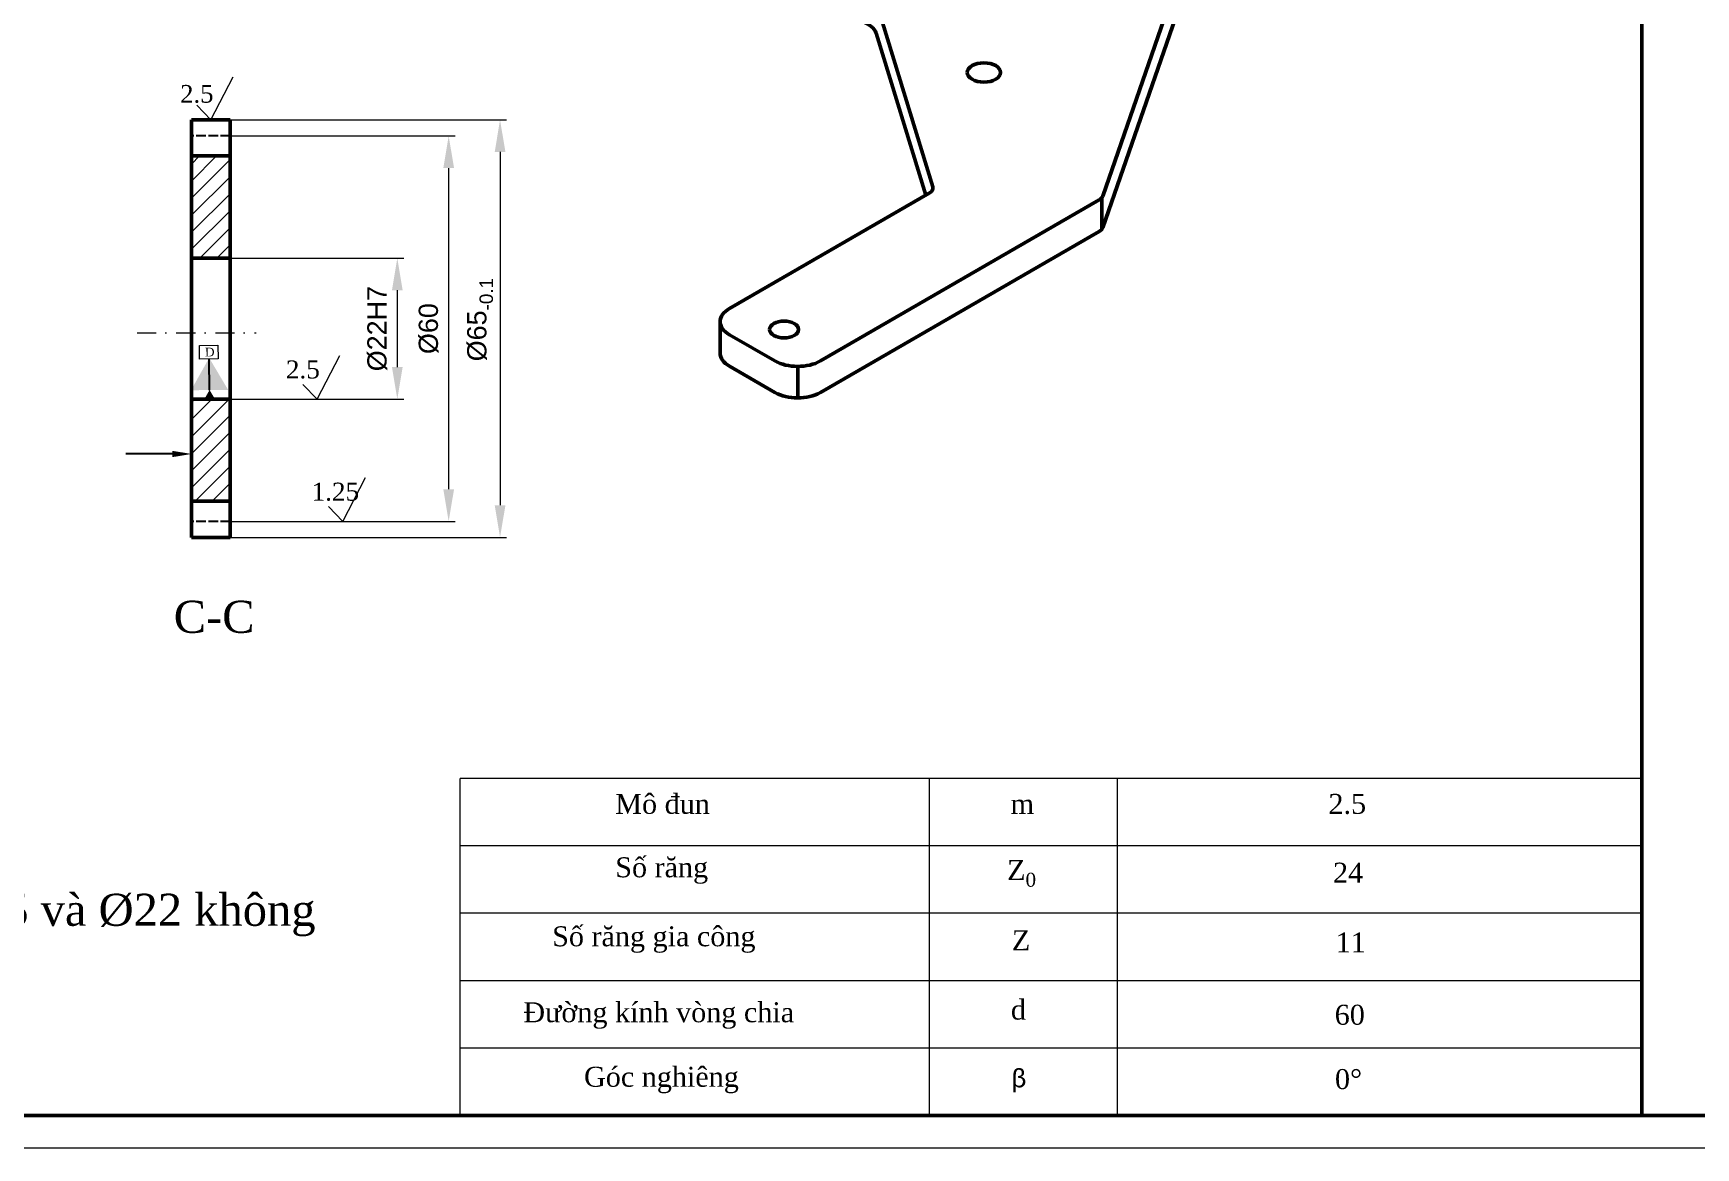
# Model space of a CAD drawing. Header units: inches. Extents: x -122986 to 27550, y -4965 to 6170.
# Drawn here: x 5533.5 to 5792.3, y 271.2 to 444.7 of the extents above; entities that cross this region are included whole.
import ezdxf
from ezdxf import colors
from ezdxf.entities.mleader import LeaderData, LeaderLine
from ezdxf.math import Vec2, Vec3

# ---------------------------------------------------------------- set-up
doc = ezdxf.new("R2010")
doc.units = ezdxf.units.IN
doc.header["$LTSCALE"] = 2
doc.header["$MEASUREMENT"] = 0
doc.linetypes.add('AM_ISO02W050x2', pattern=[3.75, 3, -0.75])
doc.linetypes.add('DASHDOT', pattern=[1, 0.5, -0.25, 0, -0.25])
for name, color, linetype, lineweight in [('1 Kich Thước', 7, 'Continuous', 15), ('1 mãnh', 7, 'Continuous', 5), ('1 Đường Tâm', 50, 'DASHDOT', 9), ('1 Đậm', 7, 'Continuous', 50), ('cat', 7, 'Continuous', 9), ('duong ghi', 4, 'Continuous', 20), ('đường thấy', 1, 'Continuous', 40)]:
    doc.layers.add(name, color=color, linetype=linetype, lineweight=lineweight)
doc.styles.add('ISO-25', font='times.ttf', dxfattribs={"height": 2})
doc.styles.add('KT', font='arial.ttf', dxfattribs={"height": 2.5})
doc.styles.add('tinh', font='arial.ttf')
doc.dimstyles.new('Copy of STANDARD', dxfattribs={"dimtxt": 5, "dimasz": 5, "dimexe": 5, "dimexo": 5, "dimgap": 3, "dimtad": 1, "dimtoh": 1, "dimzin": 0, "dimdsep": 46, "dimtxsty": 'KT', "dimcen": 5, "dimadec": 0, "dimazin": 0, "dimtp": 0.01, "dimtm": 0.01, "dimtfac": 1, "dimtix": 1, "dimtofl": 0, "dimtmove": 0, "dimatfit": 3, "dimfxl": 1, "dimtolj": 1, "dimtzin": 0, "dimarcsym": 0})
doc.dimstyles.new('Tịnh', dxfattribs={"dimtxt": 0.3, "dimasz": 1.5, "dimexe": 1, "dimexo": 0.0625, "dimgap": 0.4, "dimtad": 1, "dimtoh": 1, "dimzin": 0, "dimdsep": 46, "dimtxsty": 'tinh', "dimcen": 0.09, "dimclrd": 256, "dimclre": 256, "dimclrt": 4, "dimadec": 0, "dimazin": 0, "dimtfac": 1, "dimtofl": 0, "dimtmove": 0, "dimatfit": 3, "dimfxl": 1, "dimtfillclr": 4, "dimtolj": 1, "dimtzin": 0, "dimlwd": -1, "dimlwe": -1, "dimarcsym": 0})

# ---------------------------------------------------------------- blocks, each defined once
blk = doc.blocks.new('*D211')
at = {"layer": '1 Kich Thước', "ltscale": 15, "transparency": 16777216}
for p, q in [((5564.17, 428.73), (5599.15, 428.73)), ((5598.15, 423.73), (5598.15, 373.73)), ((5564.17, 368.73), (5599.15, 368.73))]:
    blk.add_line(p, q, dxfattribs=at)
for points in [[(5597.32, 423.73), (5598.99, 423.73), (5598.15, 428.73)], [(5597.32, 373.73), (5598.99, 373.73), (5598.15, 368.73)]]:
    blk.add_solid(points, dxfattribs=at)
at = {"layer": 'Defpoints', "color": 0, "ltscale": 15, "transparency": 16777216}
for p in [(5564.11, 428.73), (5564.11, 368.73), (5598.15, 368.73)]:
    blk.add_point(p, dxfattribs=at)
at = {"layer": '1 Kich Thước', "color": 4, "ltscale": 15, "transparency": 16777216, "insert": (5595.04, 398.73), "char_height": 0.3, "attachment_point": 5, "rotation": 90, "style": 'tinh'}
blk.add_mtext('\\A1;{\\H10x;%%C60}', dxfattribs=at)
blk = doc.blocks.new('*D212')
at = {"layer": '1 Kich Thước', "ltscale": 15, "transparency": 16777216}
for p, q in [((5564.17, 431.23), (5607.15, 431.23)), ((5606.15, 426.23), (5606.15, 371.23)), ((5564.17, 366.23), (5607.15, 366.23))]:
    blk.add_line(p, q, dxfattribs=at)
for points in [[(5605.32, 426.23), (5606.99, 426.23), (5606.15, 431.23)], [(5605.32, 371.23), (5606.99, 371.23), (5606.15, 366.23)]]:
    blk.add_solid(points, dxfattribs=at)
at = {"layer": 'Defpoints', "color": 0, "ltscale": 15, "transparency": 16777216}
for p in [(5564.11, 431.23), (5564.11, 366.23), (5606.15, 366.23)]:
    blk.add_point(p, dxfattribs=at)
at = {"layer": '1 Kich Thước', "color": 4, "ltscale": 15, "transparency": 16777216, "insert": (5603.04, 400.13), "char_height": 0.3, "attachment_point": 5, "rotation": 90, "style": 'tinh'}
blk.add_mtext('\\A1;{\\H10x;%%C65\\H0.7x;\\S^ -0.1;}', dxfattribs=at)
blk = doc.blocks.new('*D213')
at = {"layer": '1 Kich Thước', "ltscale": 15, "transparency": 16777216}
for p, q in [((5564.17, 409.7), (5591.15, 409.7)), ((5590.15, 404.7), (5590.15, 392.75)), ((5564.17, 387.75), (5591.15, 387.75))]:
    blk.add_line(p, q, dxfattribs=at)
for points in [[(5589.32, 404.7), (5590.99, 404.7), (5590.15, 409.7)], [(5589.32, 392.75), (5590.99, 392.75), (5590.15, 387.75)]]:
    blk.add_solid(points, dxfattribs=at)
at = {"layer": 'Defpoints', "color": 0, "ltscale": 15, "transparency": 16777216}
for p in [(5564.11, 409.7), (5564.11, 387.75), (5590.15, 387.75)]:
    blk.add_point(p, dxfattribs=at)
at = {"layer": '1 Kich Thước', "color": 4, "ltscale": 15, "transparency": 16777216, "insert": (5587.04, 398.73), "char_height": 0.3, "attachment_point": 5, "rotation": 90, "style": 'tinh'}
blk.add_mtext('\\A1;{\\H10x;%%C22H7}', dxfattribs=at)

msp = doc.modelspace()

# ---------------------------------------------------------------- hatches: boundary and pattern name
at = {"layer": '1 mãnh', "lineweight": 13, "ltscale": 15}
h = msp.add_hatch(dxfattribs=at)
h.set_pattern_fill('ANSI31', color=256, scale=15)
h.set_pattern_definition([(45, (-21898.3322, -5848.0698), (-1.32582521, 1.32582521), [])])
h.paths.add_polyline_path([(5564.112, 409.703), (5564.112, 425.603), (5558.112, 425.603), (5558.112, 409.703)])
h.paths.add_polyline_path([(5564.112, 387.753), (5564.112, 371.853), (5558.112, 371.853), (5558.112, 387.753)])
h = msp.add_hatch(color=256, dxfattribs=at)
h.dxf.hatch_style = 1
h.paths.add_polyline_path([(5560.123, 387.782), (5561.755, 387.8), (5560.924, 389.17)])

# ---------------------------------------------------------------- linework, layer by layer
at = {"layer": '1 mãnh', "lineweight": 13}
for p, q in [((5561.112, 431.227), (5564.578, 437.91)), ((5558.938, 433.49), (5561.112, 431.227)), ((5577.664, 387.753), (5581.193, 394.556)), ((5575.451, 390.056), (5577.664, 387.753)), ((5581.664, 368.728), (5585.193, 375.531)), ((5579.451, 371.031), (5581.664, 368.728))]:
    msp.add_line(p, q, dxfattribs=at)
at = {"layer": '1 mãnh', "linetype": 'AM_ISO02W050x2', "lineweight": 25, "ltscale": 0.25}
for p, q in [((5564.112, 428.728), (5558.112, 428.728)), ((5564.112, 368.728), (5558.112, 368.728))]:
    msp.add_line(p, q, dxfattribs=at)
at = {"layer": '1 mãnh', "lineweight": 13, "ltscale": 15}
for p, q in [((5558.997, 387.753), (5563.228, 387.753)), ((5560.561, 387.753), (5561.664, 387.753))]:
    msp.add_line(p, q, dxfattribs=at)
at = {"layer": '1 mãnh', "ltscale": 15}
msp.add_lwpolyline([(5348.394, 1460.226), (5348.394, 271.226), (6189.394, 271.226), (6189.394, 1460.226)], close=True, dxfattribs=at)
at = {"layer": '1 mãnh', "lineweight": 13}
msp.add_lwpolyline([(5562.24, 394.013), (5559.365, 393.98), (5559.341, 396.105), (5562.216, 396.138)], close=True, dxfattribs=at)
at = {"layer": '1 Đường Tâm', "lineweight": 9, "ltscale": 3}
msp.add_line((5549.626, 398.058), (5568.153, 398.058), dxfattribs=at)
at = {"layer": '1 Đậm', "lineweight": 50, "ltscale": 15}
for p, q in [((5783.912, 870.226), (5783.912, 276.226)), ((5558.112, 425.603), (5558.112, 431.227)), ((5558.112, 431.227), (5564.112, 431.227)), ((5564.112, 425.603), (5564.112, 431.227)), ((5558.112, 425.603), (5564.112, 425.603)), ((5558.112, 409.703), (5558.112, 425.603)), ((5564.112, 409.703), (5564.112, 425.603)), ((5558.112, 409.703), (5558.112, 387.753)), ((5558.112, 409.703), (5564.112, 409.703)), ((5564.112, 409.703), (5564.112, 387.753)), ((5558.112, 387.753), (5564.112, 387.753)), ((5558.112, 387.753), (5558.112, 371.853)), ((5564.112, 387.753), (5564.112, 371.853)), ((5558.112, 371.853), (5558.112, 366.228)), ((5558.112, 371.853), (5564.112, 371.853)), ((5564.112, 371.853), (5564.112, 366.228)), ((5558.112, 366.228), (5564.112, 366.228))]:
    msp.add_line(p, q, dxfattribs=at)
at = {"layer": '1 Đậm', "lineweight": 50}
for p, q in [((5699.991, 419.35), (5714.721, 461.873)), ((5699.991, 414.451), (5714.721, 456.974)), ((5664.72, 449.608), (5673.528, 420.824)), ((5664.72, 444.709), (5672.435, 419.497)), ((5672.973, 419.807), (5641.889, 401.861)), ((5656.031, 393.696), (5699.444, 418.76)), ((5699.872, 419.127), (5699.872, 414.228)), ((5656.031, 388.797), (5699.444, 413.861)), ((5640.425, 399.82), (5640.425, 394.921)), ((5641.889, 397.778), (5648.96, 393.696)), ((5641.889, 392.879), (5648.96, 388.797)), ((5652.496, 392.85), (5652.496, 387.951))]:
    msp.add_line(p, q, dxfattribs=at)
at = {"layer": '1 Đậm', "ltscale": 0.2}
msp.add_lwpolyline([(5353.394, 1434.226), (5353.394, 276.226), (6183.394, 276.226), (6183.394, 1434.226)], close=True, dxfattribs=at)
at = {"layer": '1 Đậm', "lineweight": 50}
for centre, major_axis, start_param, end_param in [((5660.377, 444.266), (-4.41, 0), 3.3164663, 5.2075926), ((5671.558, 420.623), (2, 0), 5.4977871, 6.458059), ((5698.03, 419.577), (-2, 0), 2.3561945, 2.9441971), ((5698.03, 414.678), (-2, 0), 2.3561945, 2.9441971), ((5645.425, 399.82), (-5, 0), 5.4977871, 7.0685835), ((5645.425, 394.921), (-5, 0), 6.283185, 7.0685835), ((5652.496, 395.737), (-5, 0), 0.7853982, 2.3561945), ((5652.496, 390.838), (-5, 0), 0.7853982, 2.3561945)]:
    msp.add_ellipse(centre, major_axis=major_axis, ratio=0.5773503, start_param=start_param, end_param=end_param, dxfattribs=at)
for centre, major_axis in [((5681.487, 438.603), (-2.6, 0)), ((5650.375, 398.595), (-2.25, 0))]:
    msp.add_ellipse(centre, major_axis=major_axis, ratio=0.5773503, dxfattribs=at)
at = {"layer": 'cat', "lineweight": 20}
for p, q in [((5783.912, 328.726), (5599.954, 328.726)), ((5783.912, 318.226), (5599.954, 318.226)), ((5783.912, 307.726), (5599.954, 307.726)), ((5783.912, 297.226), (5599.954, 297.226)), ((5783.912, 286.726), (5599.954, 286.726))]:
    msp.add_line(p, q, dxfattribs=at)
at = {"layer": 'cat', "lineweight": 20, "ltscale": 15}
for p, q in [((5599.954, 276.226), (5599.954, 328.726)), ((5672.983, 328.726), (5672.983, 276.226)), ((5702.246, 328.726), (5702.246, 276.226))]:
    msp.add_line(p, q, dxfattribs=at)

# ---------------------------------------------------------------- texts
at = {"insert": (5379.653, 319.105), "char_height": 7, "attachment_point": 1}
msp.add_mtext_dynamic_manual_height_columns('\\pi-21,l29.3979,t29.3979;{\\fTimes New Roman TUR|b0|i0|c0|p18;\\H0.71429x;YÊU CẦU KĨ THUẬT\\P\\pi0,l14,t14,29.3979;-Độ không song song giữa 2 đường tâm lỗ Ø5 và Ø22 không quá 0.02 mm}', width=202.553, gutter_width=17.5, heights=[214.239], dxfattribs=at)
at = {"layer": '1 mãnh', "lineweight": 13, "attachment_point": 1, "style": 'ISO-25'}
for s, insert, char_height, width in [('2.5', (5556.342, 436.655), 2.751, 4.0537), ('2.5', (5572.808, 393.779), 2.8006, 4.1268), ('1.25', (5576.808, 374.754), 2.8006, 4.1268)]:
    msp.add_mtext(s, dxfattribs=dict(at, insert=insert, char_height=char_height, width=width))
at = {"layer": 'cat', "lineweight": 20, "char_height": 3.10591, "attachment_point": 1}
for s, width, insert in [('\\pi7.27343;{\\fTimes New Roman|b0|i0|c0|p18;Mô đun}', 28.84701, (5616.815, 326.307)), ('\\pi11.758;{\\fTimes New Roman|b0|i0|c0|p18;2.5}', 28.84701, (5723.377, 326.307)), ('\\pi12.669;{\\fTimes New Roman|b0|i0|c0|p18;m}', 28.84701, (5672.983, 326.307)), ('\\pi7.53879;{\\fTimes New Roman|b0|i0|c0|p18;Số răng}', 28.84701, (5616.549, 316.434)), ('\\A1;\\pi12.508;{\\fTimes New Roman|b0|i0|c0|p18;Z\\H0.7x;\\S^ 0;}', 28.84701, (5672.597, 316.017)), ('\\pi12.259;{\\fTimes New Roman|b0|i0|c0|p18;24}', 28.84701, (5723.586, 315.598)), ('\\pi6.78943;{\\fTimes New Roman|b0|i0|c0|p18;Số răng gia công}', 44.15871, (5607.476, 305.693)), ('\\pi13.116;{\\fTimes New Roman|b0|i0|c0|p18;Z}', 28.84701, (5672.725, 305.083)), ('\\pi12.679;{\\fTimes New Roman|b0|i0|c0|p18;11}', 28.84701, (5723.586, 304.748)), ('\\pi1.517;{\\fTimes New Roman|b0|i0|c0|p18;Đường kính vòng chia}', 44.15871, (5608.262, 293.868)), ('\\pi13.348;{\\fTimes New Roman|b0|i0|c0|p18;d}', 28.84701, (5672.339, 294.278)), ('\\pi12.311;{\\fTimes New Roman|b0|i0|c0|p18;60}', 28.84701, (5723.795, 293.48)), ('\\pi2.7646;{\\fTimes New Roman|b0|i0|c0|p18;Góc nghiêng}', 28.84701, (5616.463, 283.824)), ('\\pi12.56153;{\\fTimes New Roman|b0|i0|c0|p18;0°}', 28.84701, (5723.586, 283.464))]:
    msp.add_mtext_dynamic_manual_height_columns(s, width=width, gutter_width=31.509, heights=[0], dxfattribs=dict(at, insert=insert))
at = {"layer": 'cat', "lineweight": 9, "insert": (5685.748, 283.461), "char_height": 3.10591, "attachment_point": 1}
msp.add_mtext_dynamic_manual_height_columns('{\\fCalibri Greek|b0|i0|c161|p34;\\H0.91667x;\\C0;β}', width=28.84701, gutter_width=31.509, heights=[0], dxfattribs=at)
at = {"layer": 'duong ghi', "color": 7, "true_color": 0xffffff, "insert": (5555.338, 356.378), "char_height": 5, "width": 4.01748, "attachment_point": 1, "style": 'ISO-25'}
msp.add_mtext('C-C', dxfattribs=at)
at = {"layer": 'đường thấy', "insert": (5560.208, 395.749), "char_height": 1.354, "width": 1.84209, "attachment_point": 1, "rotation": 0.64805, "style": 'ISO-25'}
msp.add_mtext('D', dxfattribs=at)

# ---------------------------------------------------------------- dimensions: what is measured, and where the dimension line sits
at = {"layer": '1 Kich Thước', "ltscale": 15}
for base, p1, p2, text, picture, middle in [((5606.153, 366.228), (5564.112, 431.227), (5564.112, 366.228), '{\\H10x;%%C65\\H0.7x;\\S^ -0.1;}', '*D212', (5606.153, 400.128)), ((5598.153, 368.728), (5564.112, 428.728), (5564.112, 368.728), '{\\H10x;%%C60}', '*D211', (5598.153, 398.728)), ((5590.153, 387.753), (5564.112, 409.703), (5564.112, 387.753), '{\\H10x;%%C22H7}', '*D213', (5590.153, 398.728))]:
    dim = msp.add_linear_dim(base=base, p1=p1, p2=p2, angle=90, text=text, dimstyle='Tịnh', override={"dimasz": 5, "dimgap": 1.5}, dxfattribs=at)
    dim.commit()
    dim.dimension.update_dxf_attribs({"geometry": picture, "text_midpoint": middle, "dimtype": 160})

# ---------------------------------------------------------------- leaders
at = {"layer": '1 mãnh', "lineweight": 13}
msp.add_leader([(5560.924, 389.17), (5560.869, 393.997)], dimstyle='Copy of STANDARD', override={"dimgap": 1, "dimtad": 0, "dimldrblk": 'DatumFilled'}, dxfattribs=at)
at = {"layer": '1 mãnh', "lineweight": 13, "ltscale": 15}
ml = msp.add_multileader_mtext('Standard', dxfattribs=at)
ml.set_content('', color=256)
ml.set_leader_properties()
ml.build(insert=Vec2(0, 0))
ml.multileader.update_dxf_attribs({"text_right_attachment_type": 6, "dogleg_length": 0.36, "arrow_head_size": 3})
ctx = ml.context
ctx.base_point, ctx.char_height, ctx.arrow_head_size, ctx.landing_gap_size, ctx.plane_origin = Vec3(5547.486, 379.623), 0.81, 3, 0.405, Vec3(5558.112, 379.218)
ctx.right_attachment, ctx.text_align_type = 6, 2
notes = []
notes.append((ctx, [(0, (1, 1, 0), (5549.916, 379.218), (-1, 0), 1.62, [(0, [(5558.112, 379.218)], 0, [])])]))
ctx.mtext.insert, ctx.mtext.alignment, ctx.mtext.flow_direction = Vec3(5547.891, 380.028), 3, 5
for ctx, leaders in notes:
    for number, flags, end, landing, length, lines in leaders:
        leader = LeaderData()
        leader.index, (leader.has_last_leader_line, leader.has_dogleg_vector, leader.attachment_direction) = number, flags
        leader.last_leader_point, leader.dogleg_vector, leader.dogleg_length = Vec3(end), Vec3(landing), length
        for number, points, colour, breaks in lines:
            line = LeaderLine()
            line.index, line.vertices, line.color, line.breaks = number, Vec3.list(points), colors.encode_raw_color(colour), breaks
            leader.lines.append(line)
        ctx.leaders.append(leader)

doc.saveas('drawing.dxf')
